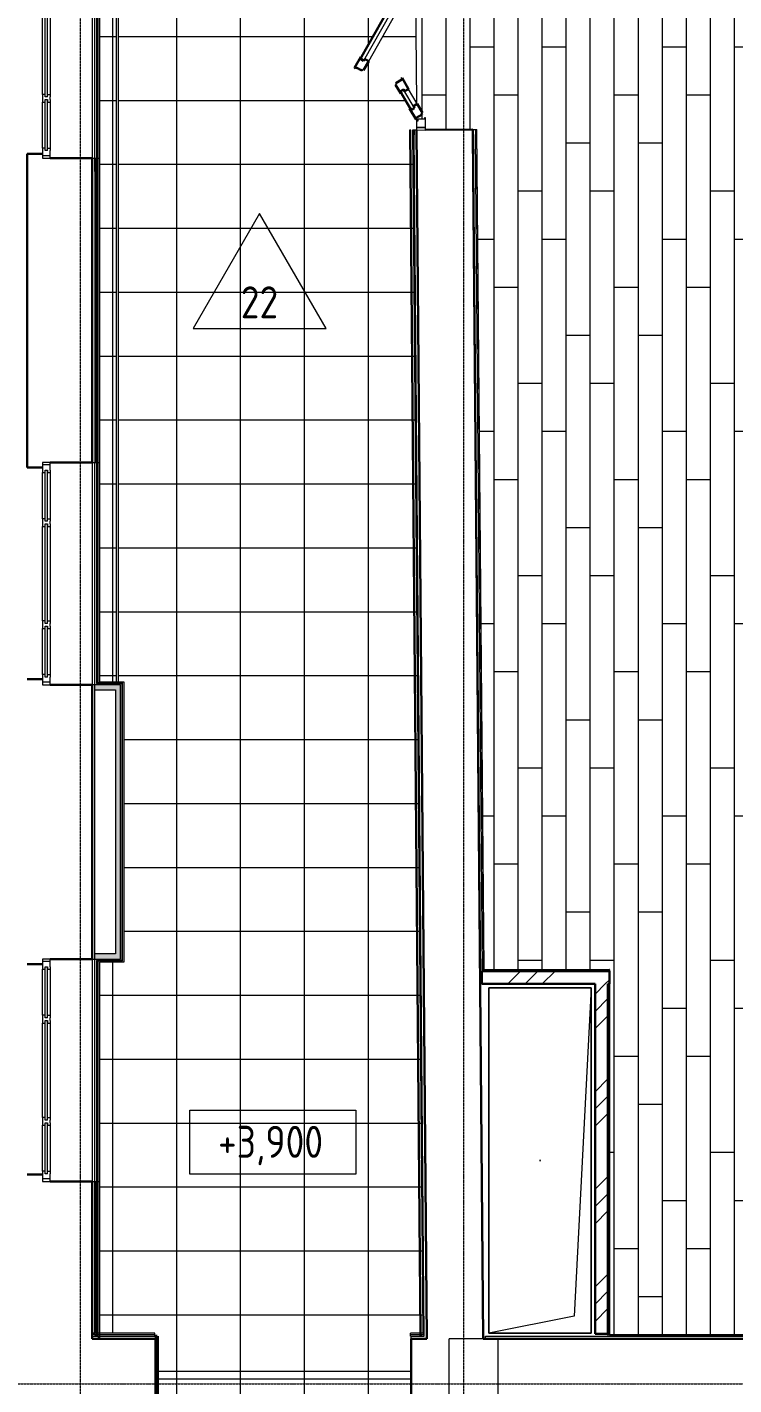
# Model space of a CAD drawing. Header units: millimetres. Extents: x -10915 to 60194, y -32941 to 46712.
# Drawn here: x 45432 to 50962, y 20238 to 30858 of the extents above; entities that cross this region are included whole.
import ezdxf

# ---------------------------------------------------------------- set-up
doc = ezdxf.new("R2010")
doc.units = ezdxf.units.MM
doc.linetypes.add('ADSK_Линия сетки', pattern=[25, 20, -2.5, 0, -2.5])
doc.linetypes.add('ADSK_Штриховая_ш3 п1_5', pattern=[4.5, 3, -1.5])
for name, color, linetype, lineweight in [('_ Окна', 7, 'Continuous', 9), ('Аннотация', 7, 'Continuous', 9), ('Двери', 7, 'Continuous', 9), ('Марки', 7, 'Continuous', 20), ('Обобщенные модели', 7, 'Continuous', 18), ('Окна', 7, 'Continuous', 9), ('Оси', 7, 'Continuous', 9), ('Отметки', 7, 'Continuous', 9), ('Перекрытие', 7, 'Continuous', 18), ('Перекрытие штриховка', 7, 'Continuous', 18), ('Стены внутренние', 7, 'Continuous', 18), ('Стены наружные', 7, 'Continuous', 18), ('Стены несущие', 7, 'Continuous', 30), ('Стены отделка', 7, 'Continuous', 30), ('Стены штриховка', 7, 'Continuous', 9)]:
    doc.layers.add(name, color=color, linetype=linetype, lineweight=lineweight)
doc.layers.add('Линии разделители', color=4, linetype='ADSK_Штриховая_ш3 п1_5', lineweight=40, true_color=0x00ffff)
doc.styles.add('GOST Common_1', font='GOST_Common.ttf', dxfattribs={"width": 0.9, "height": 250})
doc.styles.add('GOST Common_2', font='GOST_Common.ttf', dxfattribs={"width": 0.9, "height": 250})
pattern_1 = [(45, (0, 0), (-381.661, 381.661), []), (45, (134.94, 0), (0, 763.322), []), (45, (-134.94, 0), (0, 763.322), [])]

# ---------------------------------------------------------------- blocks, each defined once
blk = doc.blocks.new('Дверь-Alumark_двупольная с глухим окном_S70 - 1400х2200 алюм ост Д30л_-6280731-План полов 2-го этажа')
at = {"layer": 'Двери', "lineweight": 30}
for p, q in [((-81, 689), (-107, 644)), ((-107, 644), (-98, 639)), ((-98, 639), (-103, 631)), ((-85, 702), (-89, 694)), ((-89, 694), (-81, 689)), ((2, 652), (-85, 702)), ((-31, 631), (-18, 653)), ((-18, 653), (-3, 644)), ((-3, 644), (2, 652)), ((-103, 631), (-33, 591)), ((-33, 591), (-16, 622)), ((-16, 622), (-31, 631)), ((-219, 382), (-289, 342)), ((-284, 334), (-289, 342)), ((-269, 343), (-284, 334)), ((-271, 312), (-256, 321)), ((-256, 321), (-269, 343)), ((-254, 281), (-167, 331)), ((-215, 374), (-219, 382)), ((-206, 379), (-215, 374)), ((-180, 334), (-206, 379)), ((-172, 339), (-180, 334)), ((-167, 331), (-172, 339)), ((-406, 274), (-492, 224)), ((-492, 224), (-488, 217)), ((-488, 217), (-479, 222)), ((-479, 222), (-453, 177)), ((-440, 174), (-371, 214)), ((-417, 258), (-401, 267)), ((-404, 235), (-417, 258)), ((-401, 267), (-406, 274)), ((-388, 244), (-404, 235)), ((-371, 214), (-388, 244)), ((-254, 281), (-271, 312)), ((621, 214), (638, 244)), ((621, 214), (690, 174)), ((638, 244), (654, 235)), ((651, 267), (656, 274)), ((667, 258), (651, 267)), ((654, 235), (667, 258)), ((742, 224), (656, 274)), ((703, 177), (729, 222)), ((729, 222), (738, 217)), ((738, 217), (742, 224)), ((-453, 177), (-444, 182)), ((-444, 182), (-440, 174)), ((690, 174), (694, 182)), ((694, 182), (703, 177))]:
    blk.add_line(p, q, dxfattribs=at)
at = {"layer": 'Двери'}
for p, q in [((-31, 631), (-18, 653)), ((-18, 653), (667, 258)), ((656, 274), (2, 652)), ((-33, 591), (621, 214)), ((654, 235), (-31, 631)), ((-269, 343), (-417, 258)), ((-289, 342), (-406, 274)), ((-404, 235), (-256, 321)), ((-256, 321), (-269, 343)), ((-575, 220), (-575, 150)), ((-555, 220), (-575, 220)), ((-555, 150), (-555, 220)), ((-505, 220), (-555, 220)), ((-555, 220), (-555, 150)), ((-505, 211), (-505, 220)), ((-417, 258), (-404, 235)), ((-371, 214), (-254, 281)), ((667, 258), (654, 235)), ((755, 220), (755, 211)), ((805, 220), (755, 220)), ((825, 220), (805, 220)), ((805, 220), (805, 150)), ((805, 150), (805, 220)), ((825, 150), (825, 220)), ((-575, 150), (-555, 150)), ((-555, 150), (-480, 150)), ((-490, 211), (-505, 211)), ((-490, 159), (-490, 211)), ((-480, 159), (-490, 159)), ((-480, 150), (-480, 159)), ((740, 159), (730, 159)), ((730, 159), (730, 150)), ((730, 150), (805, 150)), ((755, 211), (740, 211)), ((740, 211), (740, 159)), ((805, 150), (825, 150))]:
    blk.add_line(p, q, dxfattribs=at)
blk = doc.blocks.new('окно трехпол с фрамугой - 1700-2320_h_ _нов_-2116684-План полов 2-го этажа')
at = {"layer": '_ Окна', "lineweight": 18}
for p, q in [((-790, 135), (-870, 135)), ((-870, 135), (-870, 75)), ((-810, 95), (-810, 115)), ((-810, 115), (-790, 115)), ((-790, 115), (-790, 135)), ((-370, 135), (-430, 135)), ((-430, 135), (-430, 115)), ((-430, 115), (-410, 115)), ((-410, 115), (-410, 95)), ((-390, 95), (-390, 115)), ((-390, 115), (-370, 115)), ((-370, 115), (-370, 135)), ((430, 135), (370, 135)), ((370, 135), (370, 115)), ((370, 115), (390, 115)), ((390, 115), (390, 95)), ((410, 95), (410, 115)), ((410, 115), (430, 115)), ((430, 115), (430, 135)), ((790, 135), (790, 115)), ((870, 135), (790, 135)), ((790, 115), (810, 115)), ((810, 115), (810, 95)), ((870, 75), (870, 135)), ((-870, 75), (-810, 75)), ((-810, 95), (-790, 95)), ((-790, 75), (-810, 75)), ((-790, 95), (-790, 75)), ((-430, 95), (-430, 75)), ((-410, 95), (-430, 95)), ((-410, 75), (-430, 75)), ((-410, 75), (-390, 75)), ((-390, 95), (-370, 95)), ((-370, 75), (-390, 75)), ((-370, 95), (-370, 75)), ((370, 95), (370, 75)), ((390, 95), (370, 95)), ((390, 75), (370, 75)), ((390, 75), (410, 75)), ((410, 95), (430, 95)), ((430, 75), (410, 75)), ((430, 95), (430, 75)), ((790, 95), (790, 75)), ((810, 95), (790, 95)), ((810, 75), (790, 75)), ((810, 75), (870, 75))]:
    blk.add_line(p, q, dxfattribs=at)
at = {"layer": '_ Окна'}
for p, q in [((-850, 75), (-850, 135)), ((-790, 115), (-430, 115)), ((-370, 115), (370, 115)), ((430, 115), (790, 115)), ((850, 75), (850, 135)), ((-810, 95), (-410, 95)), ((-390, 95), (390, 95)), ((410, 95), (810, 95))]:
    blk.add_line(p, q, dxfattribs=at)
at = {"layer": 'Окна'}
for p, q in [((-790, 135), (-430, 135)), ((-370, 135), (370, 135)), ((430, 135), (790, 135)), ((-430, 75), (-790, 75)), ((370, 75), (-370, 75)), ((790, 75), (430, 75))]:
    blk.add_line(p, q, dxfattribs=at)
blk = doc.blocks.new('окно трехпол с фрамугой - 1700-2320_h_ _нов_-2116350-План полов 2-го этажа')
at = {"layer": '_ Окна', "lineweight": 18}
for p, q in [((-790, 135), (-870, 135)), ((-870, 135), (-870, 75)), ((-810, 95), (-810, 115)), ((-810, 115), (-790, 115)), ((-790, 115), (-790, 135)), ((-370, 135), (-430, 135)), ((-430, 135), (-430, 115)), ((-430, 115), (-410, 115)), ((-410, 115), (-410, 95)), ((-390, 95), (-390, 115)), ((-390, 115), (-370, 115)), ((-370, 115), (-370, 135)), ((430, 135), (370, 135)), ((370, 135), (370, 115)), ((370, 115), (390, 115)), ((390, 115), (390, 95)), ((410, 95), (410, 115)), ((410, 115), (430, 115)), ((430, 115), (430, 135)), ((790, 135), (790, 115)), ((870, 135), (790, 135)), ((790, 115), (810, 115)), ((810, 115), (810, 95)), ((870, 75), (870, 135)), ((-870, 75), (-810, 75)), ((-810, 95), (-790, 95)), ((-790, 75), (-810, 75)), ((-790, 95), (-790, 75)), ((-430, 95), (-430, 75)), ((-410, 95), (-430, 95)), ((-410, 75), (-430, 75)), ((-410, 75), (-390, 75)), ((-390, 95), (-370, 95)), ((-370, 75), (-390, 75)), ((-370, 95), (-370, 75)), ((370, 95), (370, 75)), ((390, 95), (370, 95)), ((390, 75), (370, 75)), ((390, 75), (410, 75)), ((410, 95), (430, 95)), ((430, 75), (410, 75)), ((430, 95), (430, 75)), ((790, 95), (790, 75)), ((810, 95), (790, 95)), ((810, 75), (790, 75)), ((810, 75), (870, 75))]:
    blk.add_line(p, q, dxfattribs=at)
at = {"layer": '_ Окна'}
for p, q in [((-850, 75), (-850, 135)), ((-790, 115), (-430, 115)), ((-370, 115), (370, 115)), ((430, 115), (790, 115)), ((850, 75), (850, 135)), ((-810, 95), (-410, 95)), ((-390, 95), (390, 95)), ((410, 95), (810, 95))]:
    blk.add_line(p, q, dxfattribs=at)
at = {"layer": 'Окна'}
for p, q in [((-790, 135), (-430, 135)), ((-370, 135), (370, 135)), ((430, 135), (790, 135)), ((-430, 75), (-790, 75)), ((370, 75), (-370, 75)), ((790, 75), (430, 75))]:
    blk.add_line(p, q, dxfattribs=at)
blk = doc.blocks.new('окно трехпол с фрамугой - 1700-2320_h_ _нов_ ОК-26 Е30-2156580-План полов 2-го этажа')
at = {"layer": '_ Окна', "lineweight": 18}
for p, q in [((-790, 135), (-870, 135)), ((-870, 135), (-870, 75)), ((-810, 95), (-810, 115)), ((-810, 115), (-790, 115)), ((-790, 115), (-790, 135)), ((-370, 135), (-430, 135)), ((-430, 135), (-430, 115)), ((-430, 115), (-410, 115)), ((-410, 115), (-410, 95)), ((-390, 95), (-390, 115)), ((-390, 115), (-370, 115)), ((-370, 115), (-370, 135)), ((430, 135), (370, 135)), ((370, 135), (370, 115)), ((370, 115), (390, 115)), ((390, 115), (390, 95)), ((410, 95), (410, 115)), ((410, 115), (430, 115)), ((430, 115), (430, 135)), ((790, 135), (790, 115)), ((870, 135), (790, 135)), ((790, 115), (810, 115)), ((810, 115), (810, 95)), ((870, 75), (870, 135)), ((-870, 75), (-810, 75)), ((-810, 95), (-790, 95)), ((-790, 75), (-810, 75)), ((-790, 95), (-790, 75)), ((-430, 95), (-430, 75)), ((-410, 95), (-430, 95)), ((-410, 75), (-430, 75)), ((-410, 75), (-390, 75)), ((-390, 95), (-370, 95)), ((-370, 75), (-390, 75)), ((-370, 95), (-370, 75)), ((370, 95), (370, 75)), ((390, 95), (370, 95)), ((390, 75), (370, 75)), ((390, 75), (410, 75)), ((410, 95), (430, 95)), ((430, 75), (410, 75)), ((430, 95), (430, 75)), ((790, 95), (790, 75)), ((810, 95), (790, 95)), ((810, 75), (790, 75)), ((810, 75), (870, 75))]:
    blk.add_line(p, q, dxfattribs=at)
at = {"layer": '_ Окна'}
for p, q in [((-850, 75), (-850, 135)), ((-790, 115), (-430, 115)), ((-370, 115), (370, 115)), ((430, 115), (790, 115)), ((850, 75), (850, 135)), ((-810, 95), (-410, 95)), ((-390, 95), (390, 95)), ((410, 95), (810, 95))]:
    blk.add_line(p, q, dxfattribs=at)
at = {"layer": 'Окна'}
for p, q in [((-790, 135), (-430, 135)), ((-370, 135), (370, 135)), ((430, 135), (790, 135)), ((-430, 75), (-790, 75)), ((370, 75), (-370, 75)), ((790, 75), (430, 75))]:
    blk.add_line(p, q, dxfattribs=at)
blk = doc.blocks.new('GM_Отверстие прямоугольное _в плите_ - Отверстие-6220774-План полов 2-го этажа')
at = {"layer": 'Обобщенные модели'}
for p, q in [((-400, -1350), (-400, 1350)), ((-400, 1350), (400, 1350)), ((400, 1350), (-400, 1350)), ((-400, 1350), (-400, -1350)), ((-267, 1217), (400, 1350)), ((400, 1350), (400, -1350)), ((400, -1350), (400, 1350)), ((-400, -1350), (-267, 1217)), ((400, -1350), (-400, -1350)), ((-400, -1350), (400, -1350))]:
    blk.add_line(p, q, dxfattribs=at)
for start, end in [(360, 180), (180, 360), (60, 165), (300, 360), (195, 270)]:
    blk.add_arc((0, 0), 2.5, start, end, dxfattribs=at)
blk = doc.blocks.new('ADSK_Марка_ПерекрытиеПол - Экземпляр_Отделка пола-158379-План полов 2-го этажа')
at = {"layer": 'Марки', "color": 1, "true_color": 0xff0000}
for p, q in [((0, 9), (-5.2, 0)), ((5.2, 0), (0, 9)), ((-5.2, 0), (5.2, 0))]:
    blk.add_line(p, q, dxfattribs=at)
blk = doc.blocks.new('Высотные отметки - Рамка-12095-План полов 2-го этажа')
at = {"layer": 'Аннотация', "lineweight": 20}
for p, q in [((-6.5, 0), (-6.5, 5)), ((-6.5, 5), (6.5, 5)), ((6.5, 5), (6.5, 0)), ((6.5, 0), (-6.5, 0))]:
    blk.add_line(p, q, dxfattribs=at)

msp = doc.modelspace()

# ---------------------------------------------------------------- hatches: boundary and pattern name
at = {"layer": 'Перекрытие штриховка', "lineweight": 9, "true_color": 0x787878}
h = msp.add_hatch(dxfattribs=at)
h.set_pattern_fill('FP_84', color=8, style=0, pattern_type=2)
h.set_pattern_definition([(270, (1102.2, 14285.6), (500, 3e-14), []), (0, (1102.2, 14285.6), (0, 500), [])])
h.paths.add_polyline_path([(47480.621, 20343.15), (48437.5, 20343.15), (48437.5, 20618.15), (48431.5, 20618.15), (48431.5, 20630.15), (48504.372, 20630.15), (48504.347, 20633.15), (48431.5, 20633.15), (48431.5, 20643.15), (48504.263, 20643.15), (48425.049, 30053.238), (48435.048, 30053.322), (48514.373, 20643.15), (48527.264, 20643.15), (48448.048, 30053.431), (48480.047, 30053.701), (48479.328, 30139.09), (48474.85, 30136.454), (48315.059, 30407.917), (48322.815, 30412.482), (48317.742, 30421.1), (48362.555, 30447.478), (48357.483, 30456.096), (48365.239, 30460.662), (48478.237, 30268.693), (48470.072, 31238.659), (48064.706, 30522.693), (48056.874, 30527.127), (48051.947, 30518.425), (48006.697, 30544.045), (48001.77, 30535.343), (47993.938, 30539.778), (48464.459, 31370.822), (48468.981, 31368.262), (48468.262, 31453.651), (48436.261, 31453.651), (48392.948, 36563.842), (48380.244, 36563.634), (48423.263, 31453.272), (48413.261, 31453.483), (48369.944, 36564.231), (47980.99, 36570.81), (47981.582, 36580.801), (48370.155, 36574.229), (48369.944, 36587.235), (47981.379, 36593.806), (47981.582, 36625.808), (47896.54, 36627.246), (47899.062, 36622.703), (47623.639, 36469.838), (47619.272, 36477.708), (47609.982, 36473.838), (47585.294, 36518.321), (47576.55, 36513.469), (47572.182, 36521.338), (47766.951, 36629.438), (46797.09, 36645.841), (47502.559, 36222.472), (47497.928, 36214.755), (47506.502, 36209.61), (47480.621, 36164.496), (47488.319, 36159.877), (47483.688, 36152.16), (46664.827, 36643.578), (46667.501, 36648.033), (46581.12, 36649.477), (46580.782, 36617.495), (46142.852, 36624.902), (46142.852, 36611.9), (46581.36, 36604.483), (46581.121, 36594.486), (46142.852, 36601.899), (46142.852, 33886.835), (46187.776, 33886.835), (46187.776, 31547.302), (46142.852, 31547.302), (46142.852, 25738.541), (46187.776, 25738.541), (46187.776, 23543.541), (45996.854, 23543.541), (45996.854, 20643.15), (46431.5, 20643.15), (46431.5, 20633.15), (45996.854, 20633.15), (45996.854, 20630.15), (46431.5, 20630.15), (46431.5, 20618.15), (46437.5, 20618.15), (46437.5, 20343.15)])
h.paths.add_polyline_path([(48529.39, 20628.15), (48528.548, 20630.15), (48527.506, 20630.019), (48529.373, 20628.167)])
h.paths.add_polyline_path([(48527.264, 20630.15), (48527.373, 20630.15), (48527.264, 20633.15), (48514.348, 20633.15), (48514.474, 20630.15)])
h.paths.add_polyline_path([(45986.854, 20630.15), (45986.854, 20633.15), (45973.854, 20633.15), (45973.854, 20630.15)])
h.paths.add_polyline_path([(45986.854, 20643.15), (45986.854, 23553.541), (46177.776, 23553.541), (46177.776, 25728.541), (46142.852, 25728.541), (46142.852, 25725.541), (46172.776, 25725.541), (46172.776, 25723.541), (46174.776, 25723.541), (46174.776, 23558.541), (46172.776, 23558.541), (46171.966, 23556.541), (45973.854, 23556.541), (45973.854, 20643.15)])
h.paths.add_polyline_path([(45986.854, 25725.541), (46130.852, 25725.541), (46130.852, 25728.541), (45986.854, 25728.541), (45986.854, 31557.302), (46130.852, 31557.302), (46130.852, 31560.302), (45973.854, 31560.302), (45973.854, 25725.541)])
h.paths.add_polyline_path([(46130.852, 25738.541), (46130.852, 31547.302), (45996.854, 31547.302), (45996.854, 25738.541), (46021.854, 25738.541)])
h.paths.add_polyline_path([(48479.264, 30146.698), (48479.231, 30150.637), (48477.533, 30149.638)])
h.paths.add_polyline_path([(48469.078, 31356.715), (48468.262, 31359.272), (48468.262, 31357.177)])
h.paths.add_polyline_path([(46162.776, 31557.302), (46177.776, 31557.302), (46177.776, 33876.835), (45986.854, 33876.835), (45986.854, 36614.538), (46130.852, 36612.103), (46130.852, 36625.105), (45973.854, 36627.76), (45973.854, 33873.835), (46172.776, 33873.835), (46172.776, 33871.835), (46174.776, 33871.835), (46174.776, 31562.302), (46172.776, 31562.302), (46172.016, 31560.302), (46142.852, 31560.302), (46142.852, 31557.302)])
h.paths.add_polyline_path([(46130.852, 33886.835), (46130.852, 36602.102), (45996.854, 36604.368), (45996.854, 33886.835)])
h.paths.add_polyline_path([(48393.159, 36573.84), (48392.948, 36586.846), (48380.051, 36586.641), (48380.156, 36574.06), (48392.948, 36573.844)])
h.paths.add_polyline_path([(48424.616, 36608.313), (48424.87, 36608.315), (48424.66, 36610.868)])
h.paths.add_polyline_path([(47885.951, 36625.719), (47888.934, 36627.375), (47884.995, 36627.441)])
h.paths.add_polyline_path([(46678.032, 36646.149), (46678.032, 36647.855), (46675.107, 36647.904)])
h = msp.add_hatch(dxfattribs=at)
h.set_pattern_fill('FP_28', color=8, style=0, pattern_type=2)
h.set_pattern_definition([(270, (51718.5, 26944.7), (188, 1e-14), []), (0, (51718.5, 26944.7), (376, 376), [188, -1316]), (0, (51906.5, 26192.7), (376, 376), [188, -1316])])
h.paths.add_polyline_path([(49987.871, 20630.15), (54966.61, 20630.15), (54944.048, 23407.87), (54731, 23407.87), (54731, 20654.058), (54719, 20654.058), (54719, 23459.87), (54724.09, 23459.87), (54724.09, 25799.547), (54726.09, 25799.547), (54726.09, 25801.547), (54924.785, 25801.547), (54876.119, 31807.743), (54682.674, 31807.743), (54682.674, 31809.743), (54680.674, 31809.743), (54680.674, 33251.244), (54030, 33251.244), (54030, 33263.244), (53957.34, 33263.244), (53179.135, 32814.135), (53175.966, 32819.623), (53185.925, 32825.373), (53172.425, 32848.756), (53182.385, 32854.506), (53179.216, 32860.182), (53877.34, 33263.244), (53000, 33263.244), (53000, 33251.244), (50975, 33251.244), (50975, 33263.244), (50900.752, 33262.328), (50124.135, 32814.135), (50120.966, 32819.623), (50130.925, 32825.373), (50117.425, 32848.756), (50127.385, 32854.506), (50124.216, 32860.182), (50822.34, 33263.244), (49945, 33263.244), (49945, 33251.244), (48925.146, 33251.244), (48940.245, 31457.624), (48538.264, 31453.651), (48538.428, 31359.238), (48530.059, 31359.244), (48529.975, 31369.168), (48477.973, 31369.168), (48477.851, 31383.729), (48468.851, 31383.654), (48469.658, 31367.878), (48472.291, 31366.388), (48469.045, 31360.654), (48469.658, 31356.387), (48512.614, 31332.066), (48507.688, 31323.364), (48515.519, 31318.929), (48470.072, 31238.659), (48478.237, 30268.693), (48525.029, 30189.199), (48517.273, 30184.634), (48522.346, 30176.016), (48479.239, 30149.638), (48480.363, 30144.83), (48482.606, 30141.02), (48479.328, 30139.09), (48480.363, 30123.706), (48488.457, 30123.774), (48488.457, 30138.775), (48540.329, 30139.211), (48540.329, 30149.212), (48549.244, 30149.287), (48550.044, 30054.29), (48952.032, 30057.405), (49007.341, 23487.09), (49985.871, 23487.09), (49985.871, 23485.09), (49987.871, 23485.09), (49987.871, 20638.15)])
h.paths.add_polyline_path([(49985.871, 20628.15), (49987.871, 20630.15), (49985.871, 20630.15)])
h.paths.add_polyline_path([(54966.626, 20628.15), (54968.626, 20628.15), (54966.61, 20630.15)])
h.paths.add_polyline_path([(54881.982, 31819.743), (54888.112, 31819.743), (54888.075, 31824.31), (54881.982, 31824.31)])
h.paths.add_polyline_path([(54692.674, 31819.743), (54700.962, 31819.745), (54692.674, 33243.128), (54700.936, 33243.361), (54700.936, 33263.244), (54692.674, 33263.244), (54692.674, 31821.785)])
h.paths.add_polyline_path([(54682.674, 33251.244), (54682.674, 33253.244), (54680.674, 33251.244)])
h.paths.add_polyline_path([(48925.146, 33251.244), (48925.045, 33253.243), (48923.129, 33253.244), (48925.13, 33251.261)])
h = msp.add_hatch(dxfattribs=at)
h.set_pattern_fill('FP_82', color=8, style=0, pattern_type=2)
h.set_pattern_definition([(270, (1102.2, 18785.6), (500, 3e-14), []), (0, (1102.2, 18785.6), (0, 500), [])])
h.paths.add_polyline_path([(48703, 16742.15), (48705, 16744.15), (48703, 16744.15)])
h.paths.add_polyline_path([(47480.621, 12459.671), (48110, 12459.671), (48110, 12761.921), (48120, 12761.921), (48120, 12459.671), (48133, 12459.671), (48133, 12761.921), (48145, 12761.921), (48145, 12773.921), (48680, 12773.921), (48680, 12786.921), (48155, 12786.921), (48155, 12796.921), (48680, 12796.921), (48680, 16729.15), (48401.064, 16729.15), (48401.064, 17273.15), (48690, 17273.15), (48690, 17987.815), (48700, 17987.815), (48700, 17263.15), (48411.064, 17263.15), (48411.064, 16739.15), (48690, 16739.15), (48690, 12796.921), (48703, 12796.921), (48703, 16742.15), (48416.064, 16742.15), (48416.064, 16744.15), (48414.064, 16744.15), (48414.064, 17258.15), (48416.064, 17258.15), (48416.334, 17260.15), (48703, 17260.15), (48703, 17987.815), (48735, 17987.815), (48735, 18073.207), (48730.5, 18070.609), (48573, 18343.407), (48580.794, 18347.907), (48575.794, 18356.567), (48620.828, 18382.567), (48615.828, 18391.227), (48623.622, 18395.727), (48735, 18202.815), (48735, 19172.815), (48323.622, 18460.287), (48315.828, 18464.787), (48310.828, 18456.127), (48265.794, 18482.127), (48260.794, 18473.466), (48253, 18477.966), (48730.5, 19305.021), (48735, 19302.422), (48735, 19387.815), (48703, 19387.815), (48703, 19542.15), (48416.064, 19542.15), (48416.064, 19544.15), (48414.064, 19544.15), (48414.064, 20056.15), (48426.064, 20056.15), (48426.064, 20068.15), (48437.5, 20068.15), (48437.5, 20343.15), (46437.5, 20343.15), (46437.5, 20056.15), (46178.189, 20056.15), (46178.189, 20053.15), (46437.5, 20053.15), (46437.5, 20043.15), (46178.189, 20043.15), (46178.189, 12754.671), (46498.396, 12754.671), (46498.396, 12459.671), (46957.179, 12459.671)])
h.paths.add_polyline_path([(46475.396, 12459.671), (46488.396, 12459.671), (46488.396, 12744.671), (46178.189, 12744.671), (46178.189, 12731.671), (46473.396, 12731.671), (46473.396, 12729.671), (46475.396, 12729.671), (46475.396, 12591.736)])
h.paths.add_polyline_path([(46143.189, 12699.671), (46143.162, 12700), (46143.162, 12699.671)])
h.paths.add_polyline_path([(46168.189, 12731.671), (46168.189, 12744.671), (46155.189, 12744.671), (46155.189, 12731.671)])
h.paths.add_polyline_path([(46155.189, 20056.15), (46155.189, 20058.15), (46154.058, 20057.281)])
h.paths.add_polyline_path([(46155.189, 12754.671), (46168.189, 12754.671), (46168.189, 20056.15), (46155.189, 20056.15), (46155.189, 12756.011)])
h.paths.add_polyline_path([(48690, 12773.921), (48703, 12773.921), (48703, 12786.921), (48690, 12786.921)])
h.paths.add_polyline_path([(48705, 17258.15), (48705, 17260.15), (48703, 17260.15), (48704.973, 17258.178)])
h.paths.add_polyline_path([(48735, 18080.815), (48735, 18084.754), (48733.294, 18083.769)])
h.paths.add_polyline_path([(48735, 19290.875), (48735, 19294.815), (48733.294, 19291.86)])
h.paths.add_polyline_path([(48690, 19387.815), (48690, 19529.15), (48401.064, 19529.15), (48401.064, 20043.15), (48411.064, 20043.15), (48411.064, 19539.15), (48700, 19539.15), (48700, 19387.815)])
h.paths.add_polyline_path([(48703, 19542.15), (48705, 19544.15), (48703, 19544.15)])
at = {"layer": 'Стены внутренние'}
for points in [[(46162.776, 25673.541), (46162.776, 25713.541), (45961.854, 25713.541), (45961.854, 25673.541), (46142.852, 25673.541)], [(46162.776, 23568.541), (46162.776, 25673.541), (46122.776, 25673.541), (46122.776, 23568.541)], [(45961.854, 23568.541), (46122.776, 23569.541), (46122.776, 23608.541), (45961.854, 23608.541), (45961.854, 23569.541)]]:
    msp.add_hatch(color=256, dxfattribs=at).paths.add_polyline_path(points)
at = {"layer": 'Стены внутренние', "lineweight": 9}
h = msp.add_hatch(dxfattribs=at)
h.set_pattern_fill('FP_1', color=256, style=0, pattern_type=2)
h.set_pattern_definition(pattern_1)
h.paths.add_polyline_path([(49875.871, 23375.09), (49987.871, 23375.09), (49987.871, 23475.09), (48995.442, 23475.09), (48993.184, 23421.151), (48991.256, 23421.006), (48991.256, 23375.09), (49845.871, 23375.09)])
h = msp.add_hatch(dxfattribs=at)
h.set_pattern_fill('FP_1', color=256, style=0, pattern_type=2)
h.set_pattern_definition(pattern_1)
h.paths.add_polyline_path([(49975.871, 20638.15), (49975.871, 23375.09), (49875.871, 23375.09), (49875.871, 20638.15)])

# ---------------------------------------------------------------- linework, layer by layer
at = {"layer": 'Линии разделители', "color": 7}
for p, q in [((46437.5, 20618.15), (46451.854, 20618.15)), ((46451.854, 20618.15), (46451.854, 20078.15))]:
    msp.add_line(p, q, dxfattribs=at)
at = {"layer": 'Оси', "linetype": 'ADSK_Линия сетки'}
for p, q in [((45849.565, -5289.091), (45849.565, 42991.845)), ((48849.565, -5289.091), (48849.565, 42991.845)), ((-10114.729, 20245), (56004.853, 20245))]:
    msp.add_line(p, q, dxfattribs=at)
at = {"layer": 'Перекрытие'}
for p, q in [((48470.072, 31238.659), (48478.237, 30268.693)), ((48479.231, 30150.637), (48479.264, 30146.698)), ((48479.328, 30139.09), (48479.457, 30123.698)), ((48437.5, 20343.15), (46437.5, 20343.15))]:
    msp.add_line(p, q, dxfattribs=at)
at = {"layer": 'Стены внутренние'}
for p, q in [((45986.854, 29832.302), (45986.854, 31557.302)), ((45996.854, 31547.302), (45996.854, 29832.302)), ((46130.852, 25738.541), (46130.852, 31547.302)), ((46142.852, 31547.302), (46142.852, 25738.541)), ((45941.854, 31469.544), (45941.854, 29832.302)), ((45941.854, 27453.541), (45941.854, 25714.541)), ((45986.854, 25728.541), (45986.854, 27453.541)), ((45996.854, 27453.541), (45996.854, 25738.541)), ((46021.854, 25728.541), (45986.854, 25728.541)), ((45996.854, 25738.541), (46021.854, 25738.541)), ((46130.852, 25725.541), (46130.852, 25728.541)), ((46142.852, 25728.541), (46142.852, 25725.541)), ((45941.854, 23568.541), (45941.854, 21829.541)), ((45986.854, 23553.541), (46021.854, 23553.541)), ((45986.854, 21828.541), (45986.854, 23553.541)), ((46021.854, 23543.541), (45996.854, 23543.541)), ((45996.854, 23543.541), (45996.854, 21828.541))]:
    msp.add_line(p, q, dxfattribs=at)
at = {"layer": 'Стены наружные'}
for p, q in [((45973.854, 31560.302), (45973.854, 29832.302)), ((45961.854, 29832.302), (45961.854, 31469.544)), ((45961.854, 25714.541), (45961.854, 27453.541)), ((45973.854, 27453.541), (45973.854, 25725.541)), ((45973.854, 25725.541), (46021.854, 25725.541)), ((45961.854, 21829.541), (45961.854, 23568.541)), ((46021.854, 23556.541), (45973.854, 23556.541)), ((45973.854, 23556.541), (45973.854, 21828.541))]:
    msp.add_line(p, q, dxfattribs=at)
at = {"layer": 'Стены несущие'}
for p, q in [((48920.031, 30057.405), (48550.044, 30054.29)), ((48999.659, 20598.15), (48920.031, 30057.405)), ((48559.644, 20598.15), (48480.047, 30053.701)), ((48920.348, 30019.796), (48975.896, 23421.006)), ((45431.854, 29867.302), (45431.854, 27413.541)), ((45431.854, 29867.302), (45551.854, 29867.302)), ((45611.854, 29832.302), (45941.854, 29832.302)), ((45941.854, 27453.541), (45941.854, 29832.302)), ((45551.854, 27413.541), (45431.854, 27413.541)), ((45611.854, 27453.541), (45941.854, 27453.541)), ((45431.854, 25758.541), (45551.854, 25758.541)), ((45941.854, 25713.541), (45611.854, 25713.541)), ((45941.854, 25713.541), (45941.854, 23568.541)), ((45551.854, 23528.541), (45431.854, 23528.541)), ((45611.854, 23568.541), (45941.854, 23568.541)), ((48991.256, 23375.09), (48991.256, 23475.09)), ((49987.871, 23475.09), (48991.256, 23475.09)), ((49987.871, 23375.09), (49987.871, 23475.09)), ((48991.256, 23375.09), (49875.871, 23375.09)), ((49875.871, 23375.09), (49875.871, 20638.15)), ((49975.871, 23375.09), (49987.871, 23375.09)), ((49975.871, 20638.15), (49975.871, 23375.09)), ((45431.854, 21883.541), (45551.854, 21883.541)), ((45941.854, 21828.541), (45611.854, 21828.541)), ((45941.854, 21828.541), (45941.854, 20598.15)), ((49875.871, 20638.15), (49975.871, 20638.15)), ((46437.5, 20598.15), (45941.854, 20598.15)), ((46437.5, 20088.15), (46437.5, 20598.15)), ((48559.644, 20598.15), (48437.5, 20598.15)), ((48437.5, 20088.15), (48437.5, 20598.15)), ((48999.659, 20598.15), (54998.87, 20598.15))]:
    msp.add_line(p, q, dxfattribs=at)
at = {"layer": 'Стены отделка', "lineweight": 9}
for p, q in [((48920.031, 30057.405), (48952.03, 30057.674)), ((48920.348, 30019.796), (48920.031, 30057.405)), ((48940.03, 30057.573), (48940.347, 30019.964)), ((49007.341, 23487.09), (48952.03, 30057.674)), ((48435.048, 30053.322), (48425.049, 30053.238)), ((48425.049, 30053.238), (48504.372, 20630.15)), ((48514.373, 20630.15), (48435.048, 30053.322)), ((48480.047, 30053.701), (48448.048, 30053.431)), ((48448.048, 30053.431), (48527.264, 20643.15)), ((48539.475, 20618.15), (48460.364, 30015.923)), ((45941.854, 29832.302), (45973.854, 29832.302)), ((45961.854, 29729.544), (45961.854, 29832.302)), ((45973.854, 29832.302), (45973.854, 27453.541)), ((45986.854, 27453.541), (45986.854, 29832.302)), ((45986.854, 29832.302), (45996.854, 29832.302)), ((45996.854, 29832.302), (45996.854, 27453.541)), ((45941.854, 27453.541), (45973.854, 27453.541)), ((45961.854, 27453.541), (45961.854, 27454.541)), ((45986.854, 27453.541), (45996.854, 27453.541)), ((46162.776, 25713.541), (45941.854, 25713.541)), ((45961.854, 23608.541), (45961.854, 25713.541)), ((46021.854, 25738.541), (46187.776, 25738.541)), ((46021.854, 25738.541), (46021.854, 25728.541)), ((46177.776, 25728.541), (46021.854, 25728.541)), ((46021.854, 25725.541), (46172.776, 25725.541)), ((46021.854, 25725.541), (46021.854, 25713.541)), ((46162.776, 23568.541), (46162.776, 25713.541)), ((46174.776, 25723.541), (46174.776, 23556.541)), ((46177.776, 23553.541), (46177.776, 25728.541)), ((46187.776, 25738.541), (46187.776, 23543.541)), ((45961.854, 25673.541), (46122.776, 25673.541)), ((46122.776, 25673.541), (46122.776, 23608.541)), ((46122.776, 23608.541), (45961.854, 23608.541)), ((45961.854, 23568.541), (45961.854, 23608.541)), ((45941.854, 23568.541), (46162.776, 23568.541)), ((46021.854, 23568.541), (46021.854, 23556.541)), ((46174.776, 23556.541), (46021.854, 23556.541)), ((46021.854, 23553.541), (46177.776, 23553.541)), ((46021.854, 23553.541), (46021.854, 23543.541)), ((46187.776, 23543.541), (46021.854, 23543.541)), ((48995.896, 23421.174), (48995.442, 23475.09)), ((49007.341, 23487.09), (49985.871, 23487.09)), ((49987.871, 23485.09), (49987.871, 23475.09)), ((48975.896, 23421.006), (48995.896, 23421.174)), ((49987.871, 23375.09), (49987.871, 20630.15)), ((45941.854, 21828.541), (45973.854, 21828.541)), ((45973.854, 21828.541), (45973.854, 20618.15)), ((45986.854, 20618.15), (45986.854, 21828.541)), ((45986.854, 21828.541), (45996.854, 21828.541)), ((45996.854, 21828.541), (45996.854, 20618.15)), ((45941.854, 20618.15), (45961.854, 20618.15)), ((46431.5, 20643.15), (45961.854, 20643.15)), ((45961.854, 20633.15), (46431.5, 20633.15)), ((46431.5, 20630.15), (45961.854, 20630.15)), ((45961.854, 20618.15), (46431.5, 20618.15)), ((45973.854, 20618.15), (45986.854, 20618.15)), ((45996.854, 20618.15), (46437.5, 20618.15)), ((46431.5, 20633.15), (46431.5, 20643.15)), ((46431.5, 20618.15), (46431.5, 20630.15)), ((46437.5, 20598.15), (46437.5, 20618.15)), ((48527.264, 20643.15), (48431.5, 20643.15)), ((48431.5, 20633.15), (48431.5, 20643.15)), ((48431.5, 20633.15), (48527.348, 20633.15)), ((48504.372, 20630.15), (48431.5, 20630.15)), ((48431.5, 20618.15), (48431.5, 20630.15)), ((48431.5, 20618.15), (48539.475, 20618.15)), ((48437.5, 20598.15), (48437.5, 20618.15)), ((48527.373, 20630.15), (48514.373, 20630.15)), ((48527.348, 20633.15), (48527.373, 20630.15)), ((48559.475, 20618.15), (48559.644, 20618.15)), ((48559.644, 20598.15), (48559.644, 20618.15)), ((49019.66, 20618.15), (55000, 20618.15)), ((49019.66, 20598.15), (49019.66, 20618.15)), ((49975.871, 20638.15), (49975.871, 20618.15)), ((49987.871, 20630.15), (54966.61, 20630.15)), ((48559.644, 20598.15), (48437.5, 20598.15))]:
    msp.add_line(p, q, dxfattribs=at)
at = {"layer": 'Стены штриховка'}
for p, q in [((49005.341, 23487.09), (48950.03, 30057.657)), ((48450.048, 30053.448), (48529.264, 20643.15)), ((48460.047, 30053.532), (48460.364, 30015.923)), ((48995.442, 23475.09), (48940.347, 30019.964)), ((45971.854, 27453.541), (45971.854, 29832.302)), ((45961.854, 29729.544), (45961.854, 27454.541)), ((46021.854, 25723.541), (46174.776, 25723.541)), ((46174.776, 25725.541), (46172.776, 25725.541)), ((46172.776, 25725.541), (46172.776, 23556.541)), ((46174.776, 25723.541), (46174.776, 25725.541)), ((46021.854, 23558.541), (46174.776, 23558.541)), ((48995.341, 23487.09), (49005.341, 23487.09)), ((49987.871, 23485.09), (48995.358, 23485.09)), ((49985.871, 23475.09), (49985.871, 23487.09)), ((49987.871, 23487.09), (49985.871, 23487.09)), ((49987.871, 23485.09), (49987.871, 23487.09)), ((49985.871, 20628.15), (49985.871, 23375.09)), ((45961.854, 20643.15), (45961.854, 21828.541)), ((45971.854, 20618.15), (45971.854, 21828.541)), ((45961.854, 20643.15), (45941.854, 20643.15)), ((45961.854, 20633.15), (45941.854, 20633.15)), ((45961.854, 20633.15), (45961.854, 20618.15)), ((46431.5, 20628.15), (45961.854, 20628.15)), ((45961.854, 20618.15), (45973.854, 20618.15)), ((45986.854, 20618.15), (45986.854, 20598.15)), ((45996.854, 20618.15), (45996.854, 20598.15)), ((48504.389, 20628.15), (48431.5, 20628.15)), ((48504.372, 20630.15), (48504.473, 20618.15)), ((48514.373, 20630.15), (48514.474, 20618.15)), ((48529.39, 20628.15), (48514.39, 20628.15)), ((48527.264, 20643.15), (48539.264, 20643.15)), ((48527.348, 20633.15), (48539.348, 20633.15)), ((48529.348, 20633.15), (48529.39, 20628.15)), ((54968.626, 20628.15), (49985.871, 20628.15)), ((48735, 20088.15), (48735, 20598.15)), ((48999.659, 20598.15), (48735, 20598.15)), ((49115, 20598.15), (49115, 20088.15))]:
    msp.add_line(p, q, dxfattribs=at)

# ---------------------------------------------------------------- block references
at = {"layer": 'Двери', "rotation": 90.48230638096427}
msp.add_blockref('Дверь-Alumark_двупольная с глухим окном_S70 - 1400х2200 алюм ост Д30л_-6280731-План полов 2-го этажа', (48695.199, 30630.532), dxfattribs=at)
at = {"layer": 'Марки', "color": 1, "true_color": 0xff0000, "xscale": 99.99999999999993, "yscale": 99.99999999999993, "zscale": 99.99999999999993}
msp.add_blockref('ADSK_Марка_ПерекрытиеПол - Экземпляр_Отделка пола-158379-План полов 2-го этажа', (47250.749, 28501.728), dxfattribs=at)
at = {"layer": 'Обобщенные модели', "rotation": 180}
msp.add_blockref('GM_Отверстие прямоугольное _в плите_ - Отверстие-6220774-План полов 2-го этажа', (49445.871, 21993.15), dxfattribs=at)
at = {"layer": 'Окна', "rotation": 89.99999999999993}
for name, p in [('окно трехпол с фрамугой - 1700-2320_h_ _нов_-2116684-План полов 2-го этажа', (45686.854, 30702.302)), ('окно трехпол с фрамугой - 1700-2320_h_ _нов_-2116350-План полов 2-го этажа', (45686.854, 26583.541)), ('окно трехпол с фрамугой - 1700-2320_h_ _нов_ ОК-26 Е30-2156580-План полов 2-го этажа', (45686.854, 22698.541))]:
    msp.add_blockref(name, p, dxfattribs=at)
at = {"layer": 'Отметки', "lineweight": 20, "xscale": 99.99999999999993, "yscale": 99.99999999999993, "zscale": 99.99999999999993}
msp.add_blockref('Высотные отметки - Рамка-12095-План полов 2-го этажа', (47354.271, 21887.253), dxfattribs=at)

# ---------------------------------------------------------------- texts
at = {"layer": 'Марки', "color": 1, "lineweight": 9, "true_color": 0xff0000, "insert": (47249.717, 28706.154), "char_height": 250, "width": 327.6, "attachment_point": 5, "line_spacing_factor": 1.022766, "style": 'GOST Common_2'}
msp.add_mtext('\\pxqc,t1.44,2.88,4.32,5.76,7.2,8.64,10.08,11.52,12.96,14.4,15.84,17.28,18.72,20.16,21.6,23.04,24.48,25.92,27.36,28.8,30.24,31.68,33.12,34.56,36,37.44,38.88,40.32,41.76,43.2,44.64,46.08;{22}', dxfattribs=at)
at = {"layer": 'Отметки', "lineweight": 20, "insert": (46925.595, 22263.96), "char_height": 250, "width": 1028.82257, "attachment_point": 1, "line_spacing_factor": 1.022761, "style": 'GOST Common_1'}
msp.add_mtext('+3,900', dxfattribs=at)

doc.saveas('drawing.dxf')
